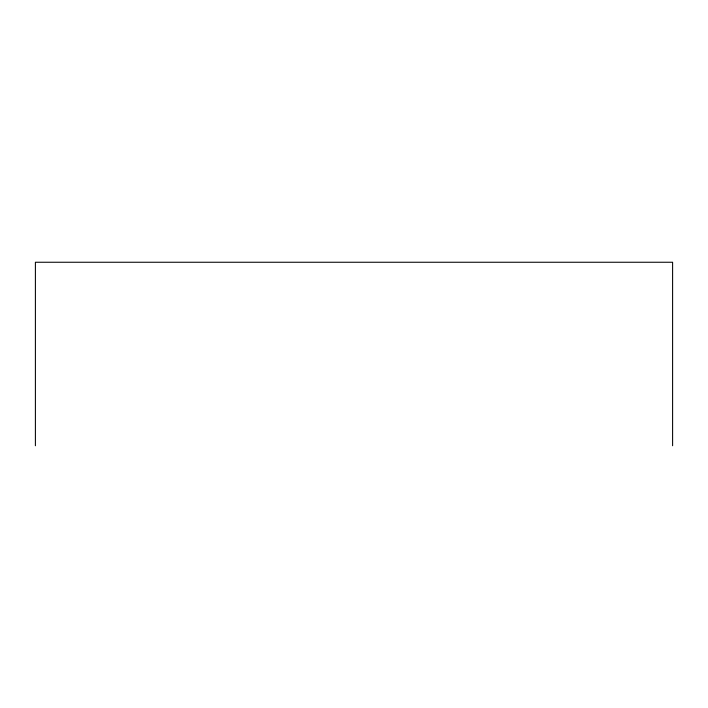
<?xml version="1.0" encoding="UTF-8"?>
<svg xmlns="http://www.w3.org/2000/svg" width="708" height="708" viewBox="0 0 708 708"><rect width="100%" height="100%" fill="white"/><g stroke="black" fill="none" stroke-linecap="round" stroke-linejoin="round"><path stroke-width="1.06" d="M672.6 445.748L672.6 262.252L35.4 262.252L35.4 445.748"/></g></svg>
